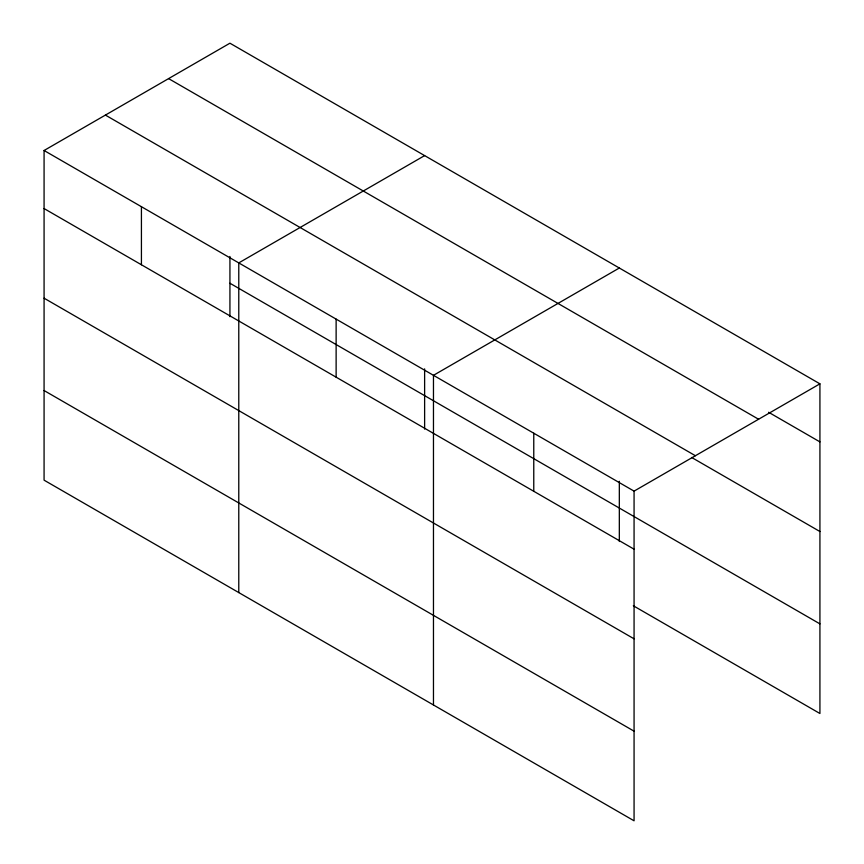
<?xml version="1.0" encoding="UTF-8"?>
<svg xmlns="http://www.w3.org/2000/svg" width="864" height="864" viewBox="0 0 864 864"><rect width="100%" height="100%" fill="white"/><g stroke="black" fill="none" stroke-linecap="round" stroke-linejoin="round"><path stroke-width="1.3" d="M44.075 150.498L634.068 491.13L634.068 820.8L44.075 480.168L44.075 150.498L229.932 43.2L819.925 383.832L819.925 713.502L633.323 605.761M424.624 155.606L238.777 262.904L238.777 592.574M619.326 268.013L433.469 375.322L433.469 704.981M634.068 491.13L819.925 383.832M768.604 412.268L819.925 441.893M168.599 78.613L758.592 419.245M105.408 115.096L695.401 455.728M691.632 457.456L819.925 531.522M229.932 283.241L819.925 623.873M44.075 208.559L634.068 549.191M44.075 298.188L634.068 638.82M44.075 390.539L634.068 731.171M619.326 481.291L619.326 541.501M533.768 433.22L533.768 491.281M424.624 368.874L424.624 429.095M336.128 319.118L336.128 377.168M229.932 256.468L229.932 316.678M141.426 206.701L141.426 264.762"/></g></svg>
